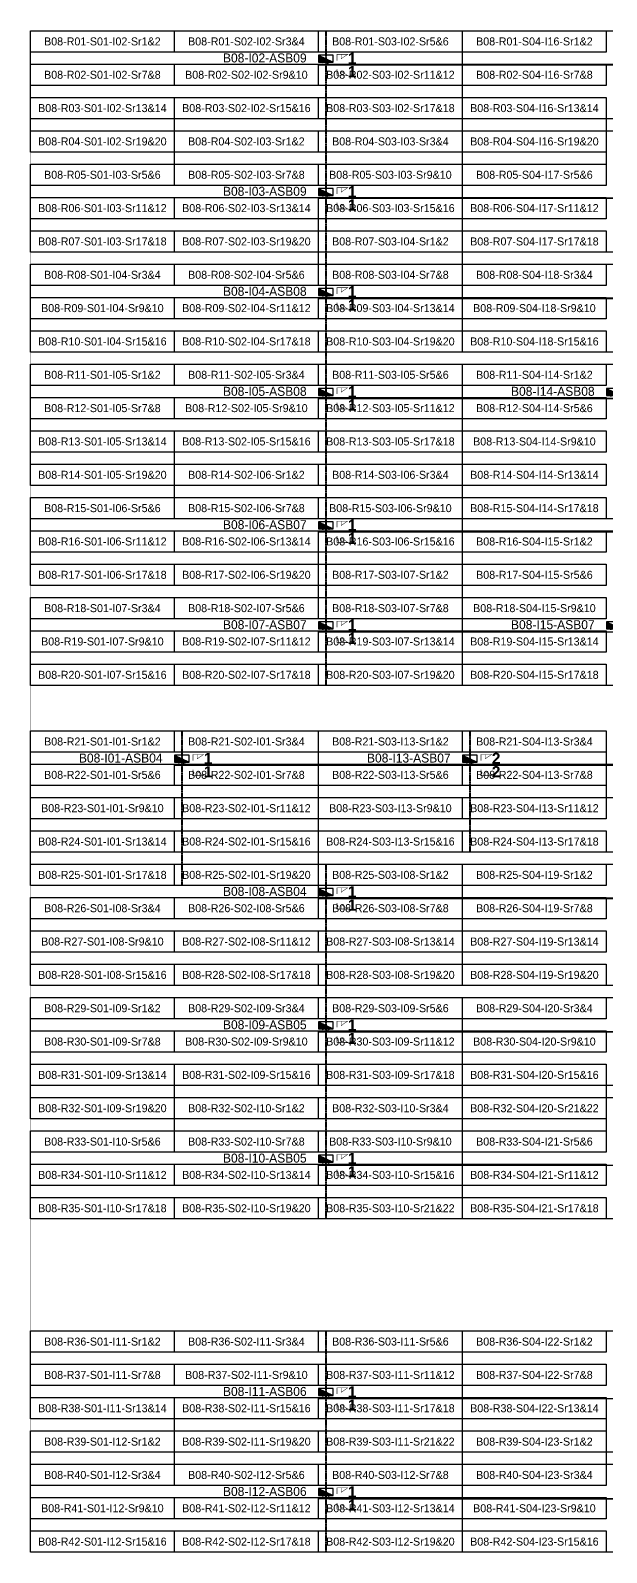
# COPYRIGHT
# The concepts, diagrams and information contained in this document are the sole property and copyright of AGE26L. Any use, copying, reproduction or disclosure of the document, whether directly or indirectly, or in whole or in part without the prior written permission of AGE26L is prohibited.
# Model space of a CAD drawing. Header units: metres. Extents: x 530797 to 531186, y 2675277 to 2675619.
# Drawn here: x 530797.1 to 530926.7, y 2675276.7 to 2675619.2 of the extents above; entities that cross this region are included whole.
import ezdxf
from ezdxf.enums import TextEntityAlignment as Align

# ---------------------------------------------------------------- set-up
doc = ezdxf.new("R2010")
doc.units = ezdxf.units.M
doc.linetypes.add('CENTER', pattern=[2, 1.25, -0.25, 0.25, -0.25])
doc.layers.add('Boundary-12.5 MW Block', color=6, linetype='Continuous', lineweight=9)
doc.layers.add('PILE', color=1, linetype='Continuous', lineweight=15)
for name, color, linetype in [('DC Trench BL-08', 40, 'Continuous'), ('E-Inverter Grouping', 2, 'Continuous'), ('Inverter Block-08', 7, 'Continuous'), ('LT Cable(AG) INV to LT Panel BL-08', 2, 'Continuous'), ('Messenger Wire Block-08 (Master Path)', 30, 'Continuous'), ('Messenger Wire Block-08 (MW Path)', 191, 'Continuous'), ('MMS Table Block-08', 8, 'Continuous'), ('Plan Line - DC BL-08', 40, 'Continuous'), ('Section Marking BL-08', 2, 'Continuous')]:
    doc.layers.add(name, color=color, linetype=linetype)
doc.styles.add('BoldTextStyle', font='arialbd.ttf')
doc.styles.get("Standard").update_dxf_attribs({"font": 'Adani Regular.ttf'})

# ---------------------------------------------------------------- blocks, each defined once
blk = doc.blocks.new('MMS Table (32.292 x 4.788)')
at = {"color": 0}
blk.add_lwpolyline([(0, -0.002), (0, 4.786), (32.292, 4.786), (32.292, -0.002)], close=True, dxfattribs=at)
at = {"color": 7}
blk.add_attdef('ID1', text='', height=1.8, dxfattribs=at).set_placement((16.146, 2.392), align=Align.MIDDLE_CENTER)
blk = doc.blocks.new('Inverter Block')
h = blk.add_hatch(color=0)
h.dxf.hatch_style = 1
h.paths.add_polyline_path([(-1.46, 2.27), (-1.46, 0.85), (1.46, 0.85)])
at = {"color": 0}
blk.add_lwpolyline([(1.46, 2.27), (-1.46, 2.27), (-1.46, 0.85), (1.46, 0.85)], close=True, dxfattribs=at)
blk.add_lwpolyline([(-1.46, 2.27), (1.46, 0.85)], dxfattribs=at)
at = {"layer": 'PILE'}
for centre in [(-0.61, 0.85), (0.61, 0.85)]:
    blk.add_circle(centre, 0.156, dxfattribs=at)
at = {"color": 7}
blk.add_attdef('ID', (-1.46, 3.01), '', height=1.8, dxfattribs=at)

msp = doc.modelspace()

# ---------------------------------------------------------------- linework, layer by layer
at = {"layer": 'Boundary-12.5 MW Block', "const_width": 0.05}
msp.add_lwpolyline([(530797.14, 2675619.08), (531185.74, 2675619.08), (531185.74, 2675276.79), (530797.14, 2675276.79)], close=True, dxfattribs=at)
at = {"layer": 'DC Trench BL-08', "color": 40, "const_width": 0.15}
for points in [[(530863.71, 2675619.08), (530863.41, 2675619.08), (530863.41, 2675471.79), (530863.71, 2675471.79)], [(530863.71, 2675619.08), (530863.41, 2675619.08), (530863.41, 2675471.79), (530863.71, 2675471.79)], [(530831.31, 2675461.58), (530831.02, 2675461.58), (530831.02, 2675426.79), (530831.31, 2675426.79)], [(530831.31, 2675461.58), (530831.02, 2675461.58), (530831.02, 2675426.79), (530831.31, 2675426.79)], [(530896.1, 2675461.58), (530895.8, 2675461.58), (530895.8, 2675434.29), (530896.1, 2675434.29)], [(530896.1, 2675461.58), (530895.8, 2675461.58), (530895.8, 2675434.29), (530896.1, 2675434.29)], [(530863.71, 2675431.58), (530863.41, 2675431.58), (530863.41, 2675351.79), (530863.71, 2675351.79)], [(530863.71, 2675431.58), (530863.41, 2675431.58), (530863.41, 2675351.79), (530863.71, 2675351.79)], [(530863.71, 2675326.58), (530863.41, 2675326.58), (530863.41, 2675276.79), (530863.71, 2675276.79)], [(530863.71, 2675326.58), (530863.41, 2675326.58), (530863.41, 2675276.79), (530863.71, 2675276.79)]]:
    msp.add_lwpolyline(points, close=True, dxfattribs=at)
at = {"layer": 'E-Inverter Grouping', "color": 3}
for points in [[(530894.21, 2675619.08), (530894.21, 2675599.29), (530829.43, 2675599.29), (530829.43, 2675591.79), (530797.14, 2675591.79), (530797.14, 2675619.08)], [(530991.39, 2675619.08), (530991.39, 2675599.29), (530926.6, 2675599.29), (530926.6, 2675591.79), (530894.31, 2675591.79), (530894.31, 2675619.08)], [(530894.21, 2675596.58), (530894.21, 2675576.79), (530861.82, 2675576.79), (530861.82, 2675569.29), (530797.14, 2675569.29), (530797.14, 2675589.08), (530829.53, 2675589.08), (530829.53, 2675596.58)], [(530991.39, 2675596.58), (530991.39, 2675576.79), (530959, 2675576.79), (530959, 2675569.29), (530894.31, 2675569.29), (530894.31, 2675589.08), (530926.7, 2675589.08), (530926.7, 2675596.58)], [(530894.21, 2675546.79), (530797.14, 2675546.79), (530797.14, 2675566.58), (530861.92, 2675566.58), (530861.92, 2675574.08), (530894.21, 2675574.08)], [(530991.39, 2675546.79), (530894.31, 2675546.79), (530894.31, 2675566.58), (530959.1, 2675566.58), (530959.1, 2675574.08), (530991.39, 2675574.08)], [(530894.21, 2675544.08), (530894.21, 2675524.29), (530829.43, 2675524.29), (530829.43, 2675516.79), (530797.14, 2675516.79), (530797.14, 2675544.08)], [(530959, 2675509.29), (530894.31, 2675509.29), (530894.31, 2675544.08), (530959, 2675544.08)], [(530894.21, 2675521.58), (530894.21, 2675501.79), (530861.82, 2675501.79), (530861.82, 2675494.29), (530797.14, 2675494.29), (530797.14, 2675514.08), (530829.53, 2675514.08), (530829.53, 2675521.58)], [(530959, 2675471.79), (530894.31, 2675471.79), (530894.31, 2675506.58), (530959, 2675506.58)], [(530894.21, 2675471.79), (530797.14, 2675471.79), (530797.14, 2675491.58), (530861.92, 2675491.58), (530861.92, 2675499.08), (530894.21, 2675499.08)], [(530861.82, 2675426.79), (530797.14, 2675426.79), (530797.14, 2675461.58), (530861.82, 2675461.58)], [(530861.92, 2675434.29), (530861.92, 2675461.58), (530926.6, 2675461.58), (530926.6, 2675446.58), (530959, 2675446.58), (530959, 2675434.29)], [(530894.21, 2675404.29), (530797.14, 2675404.29), (530797.14, 2675424.08), (530861.92, 2675424.08), (530861.92, 2675431.58), (530894.21, 2675431.58)], [(530894.21, 2675401.58), (530894.21, 2675381.79), (530829.43, 2675381.79), (530829.43, 2675374.29), (530797.14, 2675374.29), (530797.14, 2675401.58)], [(530894.21, 2675276.79), (530797.14, 2675276.79), (530797.14, 2675304.08), (530829.43, 2675304.08), (530829.43, 2675296.58), (530894.21, 2675296.58)], [(530991.39, 2675276.79), (530894.31, 2675276.79), (530894.31, 2675304.08), (530926.6, 2675304.08), (530926.6, 2675296.58), (530991.39, 2675296.58)]]:
    msp.add_lwpolyline(points, close=True, dxfattribs=at)
at = {"layer": 'E-Inverter Grouping'}
for points in [[(530894.31, 2675404.29), (530894.31, 2675431.58), (530991.39, 2675431.58), (530991.39, 2675411.79), (530959, 2675411.79), (530959, 2675404.29)], [(530959.1, 2675401.58), (530959.1, 2675409.08), (530991.39, 2675409.08), (530991.39, 2675381.79), (530926.6, 2675381.79), (530926.6, 2675374.29), (530894.31, 2675374.29), (530894.31, 2675401.58)], [(530894.21, 2675351.79), (530797.14, 2675351.79), (530797.14, 2675371.58), (530829.53, 2675371.58), (530829.53, 2675379.08), (530894.21, 2675379.08)], [(530991.39, 2675351.79), (530894.31, 2675351.79), (530894.31, 2675371.58), (530926.7, 2675371.58), (530926.7, 2675379.08), (530991.39, 2675379.08)], [(530894.21, 2675299.29), (530829.53, 2675299.29), (530829.53, 2675306.79), (530797.14, 2675306.79), (530797.14, 2675326.58), (530894.21, 2675326.58)], [(530991.39, 2675299.29), (530926.7, 2675299.29), (530926.7, 2675306.79), (530894.31, 2675306.79), (530894.31, 2675326.58), (530991.39, 2675326.58)]]:
    msp.add_lwpolyline(points, close=True, dxfattribs=at)
at = {"layer": 'LT Cable(AG) INV to LT Panel BL-08'}
for points in [[(530982.14, 2675494.34), (530981.44, 2675494.34, -0.16372), (530980.89, 2675494.53), (530979.46, 2675495.61, 0.103275), (530979.1, 2675495.69), (530973.35, 2675495.69, -0.414214), (530972.45, 2675496.59), (530972.45, 2675507.87, -0.021393), (530972.46, 2675507.95), (530972.5, 2675508.46, 0.021393), (530972.5, 2675508.53), (530972.5, 2675610.59, 0.414214), (530971.6, 2675611.49), (530864.46, 2675611.49, -0.414214), (530863.56, 2675612.39), (530863.56, 2675612.73)], [(530982.14, 2675494.29), (530981.42, 2675494.29, -0.164019), (530980.88, 2675494.48), (530979.45, 2675495.56, 0.103275), (530979.09, 2675495.64), (530973.3, 2675495.64, -0.414214), (530972.4, 2675496.54), (530972.4, 2675507.88, -0.021393), (530972.41, 2675507.95), (530972.45, 2675508.46, 0.021393), (530972.45, 2675508.54), (530972.45, 2675580.54, 0.414214), (530971.55, 2675581.44), (530864.46, 2675581.44, -0.414214), (530863.56, 2675582.34), (530863.56, 2675582.73)], [(530984.14, 2675494.24), (530981.41, 2675494.24, -0.16432), (530980.87, 2675494.43), (530979.44, 2675495.51, 0.103275), (530979.08, 2675495.59), (530973.25, 2675495.59, -0.414214), (530972.35, 2675496.49), (530972.35, 2675507.88, -0.021393), (530972.36, 2675507.95), (530972.4, 2675508.46, 0.021393), (530972.4, 2675508.54), (530972.4, 2675557.99, 0.414214), (530971.5, 2675558.89), (530864.46, 2675558.89, -0.414214), (530863.56, 2675559.79), (530863.56, 2675560.23)], [(530984.14, 2675494.19), (530981.4, 2675494.19, -0.164625), (530980.85, 2675494.38), (530979.43, 2675495.46, 0.103275), (530979.07, 2675495.54), (530973.2, 2675495.54, -0.414214), (530972.3, 2675496.44), (530972.3, 2675507.88, -0.021393), (530972.31, 2675507.96), (530972.35, 2675508.46, 0.021393), (530972.35, 2675508.54), (530972.35, 2675535.44, 0.414214), (530971.45, 2675536.34), (530864.46, 2675536.34, -0.414214), (530863.56, 2675537.24), (530863.56, 2675537.73)], [(530986.29, 2675494.17), (530981.39, 2675494.17, -0.164778), (530980.84, 2675494.35), (530979.43, 2675495.44, 0.103275), (530979.07, 2675495.51), (530973.18, 2675495.51, -0.414214), (530972.28, 2675496.41), (530972.28, 2675507.88, -0.021393), (530972.28, 2675507.96), (530972.33, 2675508.46, 0.021393), (530972.33, 2675508.54), (530972.33, 2675512.92, 0.414214), (530971.43, 2675513.82), (530958.24, 2675513.82, 0.414214), (530957.34, 2675512.92), (530957.34, 2675507.22, -0.414214), (530956.44, 2675506.32), (530864.46, 2675506.32, -0.414214), (530863.56, 2675507.22), (530863.56, 2675507.73)], [(530986.29, 2675494.12), (530981.38, 2675494.12, -0.165087), (530980.83, 2675494.3), (530979.41, 2675495.39, 0.103275), (530979.05, 2675495.46), (530973.13, 2675495.46, -0.414214), (530972.23, 2675496.36), (530972.23, 2675507.88, -0.021393), (530972.23, 2675507.96), (530972.28, 2675508.47, 0.021393), (530972.28, 2675508.54), (530972.28, 2675512.87, 0.414214), (530971.38, 2675513.77), (530958.29, 2675513.77, 0.414214), (530957.39, 2675512.87), (530957.39, 2675484.67, -0.414214), (530956.49, 2675483.77), (530864.46, 2675483.77, -0.414214), (530863.56, 2675484.67), (530863.56, 2675485.23)], [(530987.18, 2675492.9), (530981.61, 2675492.9, -0.098687), (530981.27, 2675492.97), (530979.35, 2675493.76, 0.042157), (530979.2, 2675493.78), (530973.14, 2675493.78, 0.414214), (530972.24, 2675492.88), (530972.24, 2675462.94, 0.021647), (530972.24, 2675462.86), (530972.29, 2675462.37, -0.021647), (530972.29, 2675462.29), (530972.29, 2675454.88, -0.414214), (530971.39, 2675453.98), (530832.07, 2675453.98, -0.414214), (530831.17, 2675454.88), (530831.17, 2675455.23)], [(530987.18, 2675492.85), (530981.6, 2675492.85, -0.098802), (530981.26, 2675492.92), (530979.35, 2675493.71, 0.042157), (530979.19, 2675493.73), (530973.19, 2675493.73, 0.414214), (530972.29, 2675492.83), (530972.29, 2675462.94, 0.021647), (530972.29, 2675462.87), (530972.34, 2675462.37, -0.021647), (530972.34, 2675462.29), (530972.34, 2675424.83, -0.414214), (530971.44, 2675423.93), (530864.46, 2675423.93, -0.414214), (530863.56, 2675424.83), (530863.56, 2675425.23)], [(530985.24, 2675492.8), (530981.6, 2675492.8, -0.098917), (530981.25, 2675492.87), (530979.34, 2675493.66, 0.042157), (530979.19, 2675493.68), (530973.24, 2675493.68, 0.414214), (530972.34, 2675492.78), (530972.34, 2675462.95, 0.021647), (530972.34, 2675462.87), (530972.39, 2675462.37, -0.021647), (530972.39, 2675462.29), (530972.39, 2675394.78, -0.414214), (530971.49, 2675393.88), (530864.46, 2675393.88, -0.414214), (530863.56, 2675394.78), (530863.56, 2675395.23)], [(530985.24, 2675492.75), (530981.59, 2675492.75, -0.099033), (530981.25, 2675492.82), (530979.34, 2675493.61, 0.042157), (530979.19, 2675493.63), (530973.29, 2675493.63, 0.414214), (530972.39, 2675492.73), (530972.39, 2675462.95, 0.021647), (530972.39, 2675462.87), (530972.44, 2675462.37, -0.021647), (530972.44, 2675462.3), (530972.44, 2675364.73, -0.414214), (530971.54, 2675363.83), (530864.46, 2675363.83, -0.414214), (530863.56, 2675364.73), (530863.56, 2675365.23)], [(530983.16, 2675492.7), (530981.58, 2675492.7, -0.099149), (530981.24, 2675492.77), (530979.33, 2675493.56, 0.042157), (530979.18, 2675493.58), (530973.34, 2675493.58, 0.414214), (530972.44, 2675492.68), (530972.44, 2675462.95, 0.021647), (530972.44, 2675462.87), (530972.49, 2675462.38, -0.021647), (530972.49, 2675462.3), (530972.49, 2675351.55, -0.022469), (530972.49, 2675351.47), (530972.44, 2675351, 0.022469), (530972.44, 2675350.92), (530972.44, 2675328.32, 0.021647), (530972.44, 2675328.24), (530972.49, 2675327.74, -0.021647), (530972.49, 2675327.66), (530972.49, 2675312.18, -0.414214), (530971.59, 2675311.28), (530864.46, 2675311.28, -0.414214), (530863.56, 2675312.18), (530863.56, 2675312.73)], [(530983.16, 2675492.65), (530981.58, 2675492.65, -0.099265), (530981.23, 2675492.72), (530979.33, 2675493.51, 0.042157), (530979.18, 2675493.53), (530973.39, 2675493.53, 0.414214), (530972.49, 2675492.63), (530972.49, 2675462.95, 0.021647), (530972.49, 2675462.88), (530972.54, 2675462.38, -0.021647), (530972.54, 2675462.3), (530972.54, 2675351.55, -0.022469), (530972.54, 2675351.47), (530972.49, 2675350.99, 0.022469), (530972.49, 2675350.91), (530972.49, 2675328.32, 0.021647), (530972.49, 2675328.24), (530972.54, 2675327.74, -0.021647), (530972.54, 2675327.66), (530972.54, 2675289.63, -0.414214), (530971.64, 2675288.73), (530864.46, 2675288.73, -0.414214), (530863.56, 2675289.63), (530863.56, 2675290.23)], [(530986.29, 2675494.09), (530981.58, 2675494.09, 0.03507), (530981.45, 2675494.08), (530979.5, 2675493.81, -0.03507), (530979.38, 2675493.8), (530973.12, 2675493.8, 0.414214), (530972.22, 2675492.9), (530972.22, 2675462.94, 0.021647), (530972.22, 2675462.86), (530972.26, 2675462.37, -0.021647), (530972.27, 2675462.29), (530972.27, 2675454.9, -0.414214), (530971.37, 2675454), (530896.85, 2675454, -0.414214), (530895.95, 2675454.9), (530895.95, 2675455.23)]]:
    msp.add_lwpolyline(points, format="xyb", dxfattribs=at)
at = {"layer": 'Messenger Wire Block-08 (Master Path)'}
for points in [[(530861.92, 2675611.38), (530972.39, 2675611.38)], [(530861.92, 2675581.38), (530972.39, 2675581.38)], [(530861.92, 2675558.88), (530972.39, 2675558.88)], [(530861.92, 2675536.38), (530972.39, 2675536.38)], [(530861.92, 2675506.38), (530957.27, 2675506.38)], [(530861.92, 2675483.88), (530957.27, 2675483.88)], [(530829.53, 2675453.88), (530972.39, 2675453.88)], [(530861.92, 2675423.88), (530972.39, 2675423.88)], [(530861.92, 2675393.88), (530972.39, 2675393.88)], [(530861.92, 2675363.88), (530972.39, 2675363.88)], [(530861.92, 2675311.38), (530972.39, 2675311.38)], [(530861.92, 2675288.88), (530972.39, 2675288.88)]]:
    msp.add_lwpolyline(points, dxfattribs=at)
at = {"layer": 'Messenger Wire Block-08 (MW Path)', "const_width": 0.1}
for points in [[(530861.92, 2675611.38), (530972.39, 2675611.38)], [(530861.92, 2675581.38), (530972.39, 2675581.38)], [(530861.92, 2675558.88), (530972.39, 2675558.88)], [(530861.92, 2675536.38), (530972.39, 2675536.38)], [(530861.92, 2675506.38), (530957.27, 2675506.38)], [(530861.92, 2675483.88), (530957.27, 2675483.88)], [(530829.53, 2675453.88), (530972.39, 2675453.88)], [(530861.92, 2675423.88), (530972.39, 2675423.88)], [(530861.92, 2675393.88), (530972.39, 2675393.88)], [(530861.92, 2675363.88), (530972.39, 2675363.88)], [(530861.92, 2675311.38), (530972.39, 2675311.38)], [(530861.92, 2675288.88), (530972.39, 2675288.88)]]:
    msp.add_lwpolyline(points, dxfattribs=at)
at = {"layer": 'Plan Line - DC BL-08', "color": 6, "linetype": 'CENTER'}
for points in [[(530863.56, 2675619.08), (530863.56, 2675471.79)], [(530831.17, 2675461.58), (530831.17, 2675426.79)], [(530895.95, 2675461.58), (530895.95, 2675434.29)], [(530863.56, 2675431.58), (530863.56, 2675351.79)], [(530863.56, 2675326.58), (530863.56, 2675276.79)]]:
    msp.add_lwpolyline(points, dxfattribs=at)
at = {"layer": 'Section Marking BL-08', "color": 94, "lineweight": 35, "true_color": 0x00a500, "const_width": 0.1}
for points in [[(530866.06, 2675612.38), (530866.06, 2675613.77), (530868.46, 2675613.77), (530866.98, 2675612.76), (530866.98, 2675613.77)], [(530866.06, 2675610.38), (530866.06, 2675608.99), (530868.46, 2675608.99), (530866.98, 2675610), (530866.98, 2675608.99)], [(530866.06, 2675582.38), (530866.06, 2675583.77), (530868.46, 2675583.77), (530866.98, 2675582.76), (530866.98, 2675583.77)], [(530866.06, 2675580.38), (530866.06, 2675578.99), (530868.46, 2675578.99), (530866.98, 2675580), (530866.98, 2675578.99)], [(530866.06, 2675559.88), (530866.06, 2675561.27), (530868.46, 2675561.27), (530866.98, 2675560.26), (530866.98, 2675561.27)], [(530866.06, 2675557.88), (530866.06, 2675556.49), (530868.46, 2675556.49), (530866.98, 2675557.5), (530866.98, 2675556.49)], [(530866.06, 2675537.38), (530866.06, 2675538.77), (530868.46, 2675538.77), (530866.98, 2675537.76), (530866.98, 2675538.77)], [(530866.06, 2675535.38), (530866.06, 2675533.99), (530868.46, 2675533.99), (530866.98, 2675535), (530866.98, 2675533.99)], [(530866.06, 2675507.38), (530866.06, 2675508.77), (530868.46, 2675508.77), (530866.98, 2675507.76), (530866.98, 2675508.77)], [(530866.06, 2675505.38), (530866.06, 2675503.99), (530868.46, 2675503.99), (530866.98, 2675505), (530866.98, 2675503.99)], [(530866.06, 2675484.88), (530866.06, 2675486.27), (530868.46, 2675486.27), (530866.98, 2675485.26), (530866.98, 2675486.27)], [(530866.06, 2675482.88), (530866.06, 2675481.49), (530868.46, 2675481.49), (530866.98, 2675482.5), (530866.98, 2675481.49)], [(530833.67, 2675454.88), (530833.67, 2675456.27), (530836.07, 2675456.27), (530834.59, 2675455.26), (530834.59, 2675456.27)], [(530898.45, 2675454.88), (530898.45, 2675456.27), (530900.85, 2675456.27), (530899.37, 2675455.26), (530899.37, 2675456.27)], [(530833.67, 2675452.88), (530833.67, 2675451.49), (530836.07, 2675451.49), (530834.59, 2675452.5), (530834.59, 2675451.49)], [(530898.45, 2675452.88), (530898.45, 2675451.49), (530900.85, 2675451.49), (530899.37, 2675452.5), (530899.37, 2675451.49)], [(530866.06, 2675424.88), (530866.06, 2675426.27), (530868.46, 2675426.27), (530866.98, 2675425.26), (530866.98, 2675426.27)], [(530866.06, 2675422.88), (530866.06, 2675421.49), (530868.46, 2675421.49), (530866.98, 2675422.5), (530866.98, 2675421.49)], [(530866.06, 2675394.88), (530866.06, 2675396.27), (530868.46, 2675396.27), (530866.98, 2675395.26), (530866.98, 2675396.27)], [(530866.06, 2675392.88), (530866.06, 2675391.49), (530868.46, 2675391.49), (530866.98, 2675392.5), (530866.98, 2675391.49)], [(530866.06, 2675364.88), (530866.06, 2675366.27), (530868.46, 2675366.27), (530866.98, 2675365.26), (530866.98, 2675366.27)], [(530866.06, 2675362.88), (530866.06, 2675361.49), (530868.46, 2675361.49), (530866.98, 2675362.5), (530866.98, 2675361.49)], [(530866.06, 2675312.38), (530866.06, 2675313.77), (530868.46, 2675313.77), (530866.98, 2675312.76), (530866.98, 2675313.77)], [(530866.06, 2675310.38), (530866.06, 2675308.99), (530868.46, 2675308.99), (530866.98, 2675310), (530866.98, 2675308.99)], [(530866.06, 2675289.88), (530866.06, 2675291.27), (530868.46, 2675291.27), (530866.98, 2675290.26), (530866.98, 2675291.27)], [(530866.06, 2675287.88), (530866.06, 2675286.49), (530868.46, 2675286.49), (530866.98, 2675287.5), (530866.98, 2675286.49)]]:
    msp.add_lwpolyline(points, dxfattribs=at)

# ---------------------------------------------------------------- block references
at = {"layer": 'Inverter Block-08'}
ref = msp.add_blockref('Inverter Block', (530863.56, 2675611.07), dxfattribs=dict(at, xscale=1.124999999976148, yscale=1.124999999976148, zscale=1.124999999976148))
ref.add_attrib('ID', 'B08-I02-ASB09', (530840.41, 2675611.95), dxfattribs={"layer": '0', "color": 7, "height": 2.025})
ref = msp.add_blockref('Inverter Block', (530863.56, 2675581.07), dxfattribs=dict(at, xscale=1.124999999976148, yscale=1.124999999976148, zscale=1.124999999976148))
ref.add_attrib('ID', 'B08-I03-ASB09', (530840.41, 2675581.95), dxfattribs={"layer": '0', "color": 7, "height": 2.025})
ref = msp.add_blockref('Inverter Block', (530863.56, 2675558.57), dxfattribs=dict(at, xscale=1.124999999976148, yscale=1.124999999976148, zscale=1.124999999976148))
ref.add_attrib('ID', 'B08-I04-ASB08', (530840.41, 2675559.45), dxfattribs={"layer": '0', "color": 7, "height": 2.025})
ref = msp.add_blockref('Inverter Block', (530863.56, 2675536.07), dxfattribs=dict(at, xscale=1.124999999976148, yscale=1.124999999976148, zscale=1.124999999976148))
ref.add_attrib('ID', 'B08-I05-ASB08', (530840.41, 2675536.95), dxfattribs={"layer": '0', "color": 7, "height": 2.025})
ref = msp.add_blockref('Inverter Block', (530928.34, 2675536.07), dxfattribs=dict(at, xscale=1.124999999976148, yscale=1.124999999976148, zscale=1.124999999976148))
ref.add_attrib('ID', 'B08-I14-ASB08', (530905.19, 2675536.95), dxfattribs={"layer": '0', "color": 7, "height": 2.025})
ref = msp.add_blockref('Inverter Block', (530863.56, 2675506.07), dxfattribs=dict(at, xscale=1.124999999976148, yscale=1.124999999976148, zscale=1.124999999976148))
ref.add_attrib('ID', 'B08-I06-ASB07', (530840.41, 2675506.95), dxfattribs={"layer": '0', "color": 7, "height": 2.025})
ref = msp.add_blockref('Inverter Block', (530863.56, 2675483.57), dxfattribs=dict(at, xscale=1.124999999976148, yscale=1.124999999976148, zscale=1.124999999976148))
ref.add_attrib('ID', 'B08-I07-ASB07', (530840.41, 2675484.45), dxfattribs={"layer": '0', "color": 7, "height": 2.025})
ref = msp.add_blockref('Inverter Block', (530928.34, 2675483.57), dxfattribs=dict(at, xscale=1.124999999976148, yscale=1.124999999976148, zscale=1.124999999976148))
ref.add_attrib('ID', 'B08-I15-ASB07', (530905.19, 2675484.45), dxfattribs={"layer": '0', "color": 7, "height": 2.025})
ref = msp.add_blockref('Inverter Block', (530831.17, 2675453.57), dxfattribs=dict(at, xscale=1.124999999976148, yscale=1.124999999976148, zscale=1.124999999976148))
ref.add_attrib('ID', 'B08-I01-ASB04', (530808.01, 2675454.45), dxfattribs={"layer": '0', "color": 7, "height": 2.025})
ref = msp.add_blockref('Inverter Block', (530895.95, 2675453.57), dxfattribs=dict(at, xscale=1.124999999976148, yscale=1.124999999976148, zscale=1.124999999976148))
ref.add_attrib('ID', 'B08-I13-ASB07', (530872.8, 2675454.45), dxfattribs={"layer": '0', "color": 7, "height": 2.025})
ref = msp.add_blockref('Inverter Block', (530863.56, 2675423.57), dxfattribs=dict(at, xscale=1.124999999976148, yscale=1.124999999976148, zscale=1.124999999976148))
ref.add_attrib('ID', 'B08-I08-ASB04', (530840.41, 2675424.45), dxfattribs={"layer": '0', "color": 7, "height": 2.025})
ref = msp.add_blockref('Inverter Block', (530863.56, 2675393.57), dxfattribs=dict(at, xscale=1.124999999976148, yscale=1.124999999976148, zscale=1.124999999976148))
ref.add_attrib('ID', 'B08-I09-ASB05', (530840.41, 2675394.45), dxfattribs={"layer": '0', "color": 7, "height": 2.025})
ref = msp.add_blockref('Inverter Block', (530863.56, 2675363.57), dxfattribs=dict(at, xscale=1.124999999976148, yscale=1.124999999976148, zscale=1.124999999976148))
ref.add_attrib('ID', 'B08-I10-ASB05', (530840.41, 2675364.45), dxfattribs={"layer": '0', "color": 7, "height": 2.025})
ref = msp.add_blockref('Inverter Block', (530863.56, 2675311.07), dxfattribs=dict(at, xscale=1.124999999976148, yscale=1.124999999976148, zscale=1.124999999976148))
ref.add_attrib('ID', 'B08-I11-ASB06', (530840.41, 2675311.95), dxfattribs={"layer": '0', "color": 7, "height": 2.025})
ref = msp.add_blockref('Inverter Block', (530863.56, 2675288.57), dxfattribs=dict(at, xscale=1.124999999976148, yscale=1.124999999976148, zscale=1.124999999976148))
ref.add_attrib('ID', 'B08-I12-ASB06', (530840.41, 2675289.45), dxfattribs={"layer": '0', "color": 7, "height": 2.025})
at = {"layer": 'MMS Table Block-08'}
for p, values in [((530797.14, 2675614.29), {'ID1': 'B08-R01-S01-I02-Sr1&2'}), ((530829.53, 2675614.29), {'ID1': 'B08-R01-S02-I02-Sr3&4'}), ((530861.92, 2675614.29), {'ID1': 'B08-R01-S03-I02-Sr5&6'}), ((530894.31, 2675614.29), {'ID1': 'B08-R01-S04-I16-Sr1&2'}), ((530797.14, 2675606.79), {'ID1': 'B08-R02-S01-I02-Sr7&8'}), ((530829.53, 2675606.79), {'ID1': 'B08-R02-S02-I02-Sr9&10'}), ((530861.92, 2675606.79), {'ID1': 'B08-R02-S03-I02-Sr11&12'}), ((530894.31, 2675606.79), {'ID1': 'B08-R02-S04-I16-Sr7&8'}), ((530797.14, 2675599.29), {'ID1': 'B08-R03-S01-I02-Sr13&14'}), ((530829.53, 2675599.29), {'ID1': 'B08-R03-S02-I02-Sr15&16'}), ((530861.92, 2675599.29), {'ID1': 'B08-R03-S03-I02-Sr17&18'}), ((530894.31, 2675599.29), {'ID1': 'B08-R03-S04-I16-Sr13&14'}), ((530797.14, 2675591.79), {'ID1': 'B08-R04-S01-I02-Sr19&20'}), ((530829.53, 2675591.79), {'ID1': 'B08-R04-S02-I03-Sr1&2'}), ((530861.92, 2675591.79), {'ID1': 'B08-R04-S03-I03-Sr3&4'}), ((530894.31, 2675591.79), {'ID1': 'B08-R04-S04-I16-Sr19&20'}), ((530797.14, 2675584.29), {'ID1': 'B08-R05-S01-I03-Sr5&6'}), ((530829.53, 2675584.29), {'ID1': 'B08-R05-S02-I03-Sr7&8'}), ((530861.92, 2675584.29), {'ID1': 'B08-R05-S03-I03-Sr9&10'}), ((530894.31, 2675584.29), {'ID1': 'B08-R05-S04-I17-Sr5&6'}), ((530797.14, 2675576.79), {'ID1': 'B08-R06-S01-I03-Sr11&12'}), ((530829.53, 2675576.79), {'ID1': 'B08-R06-S02-I03-Sr13&14'}), ((530861.92, 2675576.79), {'ID1': 'B08-R06-S03-I03-Sr15&16'}), ((530894.31, 2675576.79), {'ID1': 'B08-R06-S04-I17-Sr11&12'}), ((530797.14, 2675569.29), {'ID1': 'B08-R07-S01-I03-Sr17&18'}), ((530829.53, 2675569.29), {'ID1': 'B08-R07-S02-I03-Sr19&20'}), ((530861.92, 2675569.29), {'ID1': 'B08-R07-S03-I04-Sr1&2'}), ((530894.31, 2675569.29), {'ID1': 'B08-R07-S04-I17-Sr17&18'}), ((530797.14, 2675561.79), {'ID1': 'B08-R08-S01-I04-Sr3&4'}), ((530829.53, 2675561.79), {'ID1': 'B08-R08-S02-I04-Sr5&6'}), ((530861.92, 2675561.79), {'ID1': 'B08-R08-S03-I04-Sr7&8'}), ((530894.31, 2675561.79), {'ID1': 'B08-R08-S04-I18-Sr3&4'}), ((530797.14, 2675554.29), {'ID1': 'B08-R09-S01-I04-Sr9&10'}), ((530829.53, 2675554.29), {'ID1': 'B08-R09-S02-I04-Sr11&12'}), ((530861.92, 2675554.29), {'ID1': 'B08-R09-S03-I04-Sr13&14'}), ((530894.31, 2675554.29), {'ID1': 'B08-R09-S04-I18-Sr9&10'}), ((530797.14, 2675546.79), {'ID1': 'B08-R10-S01-I04-Sr15&16'}), ((530829.53, 2675546.79), {'ID1': 'B08-R10-S02-I04-Sr17&18'}), ((530861.92, 2675546.79), {'ID1': 'B08-R10-S03-I04-Sr19&20'}), ((530894.31, 2675546.79), {'ID1': 'B08-R10-S04-I18-Sr15&16'}), ((530797.14, 2675539.29), {'ID1': 'B08-R11-S01-I05-Sr1&2'}), ((530829.53, 2675539.29), {'ID1': 'B08-R11-S02-I05-Sr3&4'}), ((530861.92, 2675539.29), {'ID1': 'B08-R11-S03-I05-Sr5&6'}), ((530894.31, 2675539.29), {'ID1': 'B08-R11-S04-I14-Sr1&2'}), ((530797.14, 2675531.79), {'ID1': 'B08-R12-S01-I05-Sr7&8'}), ((530829.53, 2675531.79), {'ID1': 'B08-R12-S02-I05-Sr9&10'}), ((530861.92, 2675531.79), {'ID1': 'B08-R12-S03-I05-Sr11&12'}), ((530894.31, 2675531.79), {'ID1': 'B08-R12-S04-I14-Sr5&6'}), ((530797.14, 2675524.29), {'ID1': 'B08-R13-S01-I05-Sr13&14'}), ((530829.53, 2675524.29), {'ID1': 'B08-R13-S02-I05-Sr15&16'}), ((530861.92, 2675524.29), {'ID1': 'B08-R13-S03-I05-Sr17&18'}), ((530894.31, 2675524.29), {'ID1': 'B08-R13-S04-I14-Sr9&10'}), ((530797.14, 2675516.79), {'ID1': 'B08-R14-S01-I05-Sr19&20'}), ((530829.53, 2675516.79), {'ID1': 'B08-R14-S02-I06-Sr1&2'}), ((530861.92, 2675516.79), {'ID1': 'B08-R14-S03-I06-Sr3&4'}), ((530894.31, 2675516.79), {'ID1': 'B08-R14-S04-I14-Sr13&14'}), ((530797.14, 2675509.29), {'ID1': 'B08-R15-S01-I06-Sr5&6'}), ((530829.53, 2675509.29), {'ID1': 'B08-R15-S02-I06-Sr7&8'}), ((530861.92, 2675509.29), {'ID1': 'B08-R15-S03-I06-Sr9&10'}), ((530894.31, 2675509.29), {'ID1': 'B08-R15-S04-I14-Sr17&18'}), ((530797.14, 2675501.79), {'ID1': 'B08-R16-S01-I06-Sr11&12'}), ((530829.53, 2675501.79), {'ID1': 'B08-R16-S02-I06-Sr13&14'}), ((530861.92, 2675501.79), {'ID1': 'B08-R16-S03-I06-Sr15&16'}), ((530894.31, 2675501.79), {'ID1': 'B08-R16-S04-I15-Sr1&2'}), ((530797.14, 2675494.29), {'ID1': 'B08-R17-S01-I06-Sr17&18'}), ((530829.53, 2675494.29), {'ID1': 'B08-R17-S02-I06-Sr19&20'}), ((530861.92, 2675494.29), {'ID1': 'B08-R17-S03-I07-Sr1&2'}), ((530894.31, 2675494.29), {'ID1': 'B08-R17-S04-I15-Sr5&6'}), ((530797.14, 2675486.79), {'ID1': 'B08-R18-S01-I07-Sr3&4'}), ((530829.53, 2675486.79), {'ID1': 'B08-R18-S02-I07-Sr5&6'}), ((530861.92, 2675486.79), {'ID1': 'B08-R18-S03-I07-Sr7&8'}), ((530894.31, 2675486.79), {'ID1': 'B08-R18-S04-I15-Sr9&10'}), ((530797.14, 2675479.29), {'ID1': 'B08-R19-S01-I07-Sr9&10'}), ((530829.53, 2675479.29), {'ID1': 'B08-R19-S02-I07-Sr11&12'}), ((530861.92, 2675479.29), {'ID1': 'B08-R19-S03-I07-Sr13&14'}), ((530894.31, 2675479.29), {'ID1': 'B08-R19-S04-I15-Sr13&14'}), ((530797.14, 2675471.79), {'ID1': 'B08-R20-S01-I07-Sr15&16'}), ((530829.53, 2675471.79), {'ID1': 'B08-R20-S02-I07-Sr17&18'}), ((530861.92, 2675471.79), {'ID1': 'B08-R20-S03-I07-Sr19&20'}), ((530894.31, 2675471.79), {'ID1': 'B08-R20-S04-I15-Sr17&18'}), ((530797.14, 2675456.79), {'ID1': 'B08-R21-S01-I01-Sr1&2'}), ((530829.53, 2675456.79), {'ID1': 'B08-R21-S02-I01-Sr3&4'}), ((530861.92, 2675456.79), {'ID1': 'B08-R21-S03-I13-Sr1&2'}), ((530894.31, 2675456.79), {'ID1': 'B08-R21-S04-I13-Sr3&4'}), ((530797.14, 2675449.29), {'ID1': 'B08-R22-S01-I01-Sr5&6'}), ((530829.53, 2675449.29), {'ID1': 'B08-R22-S02-I01-Sr7&8'}), ((530861.92, 2675449.29), {'ID1': 'B08-R22-S03-I13-Sr5&6'}), ((530894.31, 2675449.29), {'ID1': 'B08-R22-S04-I13-Sr7&8'}), ((530797.14, 2675441.79), {'ID1': 'B08-R23-S01-I01-Sr9&10'}), ((530829.53, 2675441.79), {'ID1': 'B08-R23-S02-I01-Sr11&12'}), ((530861.92, 2675441.79), {'ID1': 'B08-R23-S03-I13-Sr9&10'}), ((530894.31, 2675441.79), {'ID1': 'B08-R23-S04-I13-Sr11&12'}), ((530797.14, 2675434.29), {'ID1': 'B08-R24-S01-I01-Sr13&14'}), ((530829.53, 2675434.29), {'ID1': 'B08-R24-S02-I01-Sr15&16'}), ((530861.92, 2675434.29), {'ID1': 'B08-R24-S03-I13-Sr15&16'}), ((530894.31, 2675434.29), {'ID1': 'B08-R24-S04-I13-Sr17&18'}), ((530797.14, 2675426.79), {'ID1': 'B08-R25-S01-I01-Sr17&18'}), ((530829.53, 2675426.79), {'ID1': 'B08-R25-S02-I01-Sr19&20'}), ((530861.92, 2675426.79), {'ID1': 'B08-R25-S03-I08-Sr1&2'}), ((530894.31, 2675426.79), {'ID1': 'B08-R25-S04-I19-Sr1&2'}), ((530797.14, 2675419.29), {'ID1': 'B08-R26-S01-I08-Sr3&4'}), ((530829.53, 2675419.29), {'ID1': 'B08-R26-S02-I08-Sr5&6'}), ((530861.92, 2675419.29), {'ID1': 'B08-R26-S03-I08-Sr7&8'}), ((530894.31, 2675419.29), {'ID1': 'B08-R26-S04-I19-Sr7&8'}), ((530797.14, 2675411.79), {'ID1': 'B08-R27-S01-I08-Sr9&10'}), ((530829.53, 2675411.79), {'ID1': 'B08-R27-S02-I08-Sr11&12'}), ((530861.92, 2675411.79), {'ID1': 'B08-R27-S03-I08-Sr13&14'}), ((530894.31, 2675411.79), {'ID1': 'B08-R27-S04-I19-Sr13&14'}), ((530797.14, 2675404.29), {'ID1': 'B08-R28-S01-I08-Sr15&16'}), ((530829.53, 2675404.29), {'ID1': 'B08-R28-S02-I08-Sr17&18'}), ((530861.92, 2675404.29), {'ID1': 'B08-R28-S03-I08-Sr19&20'}), ((530894.31, 2675404.29), {'ID1': 'B08-R28-S04-I19-Sr19&20'}), ((530797.14, 2675396.79), {'ID1': 'B08-R29-S01-I09-Sr1&2'}), ((530829.53, 2675396.79), {'ID1': 'B08-R29-S02-I09-Sr3&4'}), ((530861.92, 2675396.79), {'ID1': 'B08-R29-S03-I09-Sr5&6'}), ((530894.31, 2675396.79), {'ID1': 'B08-R29-S04-I20-Sr3&4'}), ((530797.14, 2675389.29), {'ID1': 'B08-R30-S01-I09-Sr7&8'}), ((530829.53, 2675389.29), {'ID1': 'B08-R30-S02-I09-Sr9&10'}), ((530861.92, 2675389.29), {'ID1': 'B08-R30-S03-I09-Sr11&12'}), ((530894.31, 2675389.29), {'ID1': 'B08-R30-S04-I20-Sr9&10'}), ((530797.14, 2675381.79), {'ID1': 'B08-R31-S01-I09-Sr13&14'}), ((530829.53, 2675381.79), {'ID1': 'B08-R31-S02-I09-Sr15&16'}), ((530861.92, 2675381.79), {'ID1': 'B08-R31-S03-I09-Sr17&18'}), ((530894.31, 2675381.79), {'ID1': 'B08-R31-S04-I20-Sr15&16'}), ((530797.14, 2675374.29), {'ID1': 'B08-R32-S01-I09-Sr19&20'}), ((530829.53, 2675374.29), {'ID1': 'B08-R32-S02-I10-Sr1&2'}), ((530861.92, 2675374.29), {'ID1': 'B08-R32-S03-I10-Sr3&4'}), ((530894.31, 2675374.29), {'ID1': 'B08-R32-S04-I20-Sr21&22'}), ((530797.14, 2675366.79), {'ID1': 'B08-R33-S01-I10-Sr5&6'}), ((530829.53, 2675366.79), {'ID1': 'B08-R33-S02-I10-Sr7&8'}), ((530861.92, 2675366.79), {'ID1': 'B08-R33-S03-I10-Sr9&10'}), ((530894.31, 2675366.79), {'ID1': 'B08-R33-S04-I21-Sr5&6'}), ((530797.14, 2675359.29), {'ID1': 'B08-R34-S01-I10-Sr11&12'}), ((530829.53, 2675359.29), {'ID1': 'B08-R34-S02-I10-Sr13&14'}), ((530861.92, 2675359.29), {'ID1': 'B08-R34-S03-I10-Sr15&16'}), ((530894.31, 2675359.29), {'ID1': 'B08-R34-S04-I21-Sr11&12'}), ((530797.14, 2675351.79), {'ID1': 'B08-R35-S01-I10-Sr17&18'}), ((530829.53, 2675351.79), {'ID1': 'B08-R35-S02-I10-Sr19&20'}), ((530861.92, 2675351.79), {'ID1': 'B08-R35-S03-I10-Sr21&22'}), ((530894.31, 2675351.79), {'ID1': 'B08-R35-S04-I21-Sr17&18'}), ((530797.14, 2675321.79), {'ID1': 'B08-R36-S01-I11-Sr1&2'}), ((530829.53, 2675321.79), {'ID1': 'B08-R36-S02-I11-Sr3&4'}), ((530861.92, 2675321.79), {'ID1': 'B08-R36-S03-I11-Sr5&6'}), ((530894.31, 2675321.79), {'ID1': 'B08-R36-S04-I22-Sr1&2'}), ((530797.14, 2675314.29), {'ID1': 'B08-R37-S01-I11-Sr7&8'}), ((530829.53, 2675314.29), {'ID1': 'B08-R37-S02-I11-Sr9&10'}), ((530861.92, 2675314.29), {'ID1': 'B08-R37-S03-I11-Sr11&12'}), ((530894.31, 2675314.29), {'ID1': 'B08-R37-S04-I22-Sr7&8'}), ((530797.14, 2675306.79), {'ID1': 'B08-R38-S01-I11-Sr13&14'}), ((530829.53, 2675306.79), {'ID1': 'B08-R38-S02-I11-Sr15&16'}), ((530861.92, 2675306.79), {'ID1': 'B08-R38-S03-I11-Sr17&18'}), ((530894.31, 2675306.79), {'ID1': 'B08-R38-S04-I22-Sr13&14'}), ((530797.14, 2675299.29), {'ID1': 'B08-R39-S01-I12-Sr1&2'}), ((530829.53, 2675299.29), {'ID1': 'B08-R39-S02-I11-Sr19&20'}), ((530861.92, 2675299.29), {'ID1': 'B08-R39-S03-I11-Sr21&22'}), ((530894.31, 2675299.29), {'ID1': 'B08-R39-S04-I23-Sr1&2'}), ((530797.14, 2675291.79), {'ID1': 'B08-R40-S01-I12-Sr3&4'}), ((530829.53, 2675291.79), {'ID1': 'B08-R40-S02-I12-Sr5&6'}), ((530861.92, 2675291.79), {'ID1': 'B08-R40-S03-I12-Sr7&8'}), ((530894.31, 2675291.79), {'ID1': 'B08-R40-S04-I23-Sr3&4'}), ((530797.14, 2675284.29), {'ID1': 'B08-R41-S01-I12-Sr9&10'}), ((530829.53, 2675284.29), {'ID1': 'B08-R41-S02-I12-Sr11&12'}), ((530861.92, 2675284.29), {'ID1': 'B08-R41-S03-I12-Sr13&14'}), ((530894.31, 2675284.29), {'ID1': 'B08-R41-S04-I23-Sr9&10'}), ((530797.14, 2675276.79), {'ID1': 'B08-R42-S01-I12-Sr15&16'}), ((530829.53, 2675276.79), {'ID1': 'B08-R42-S02-I12-Sr17&18'}), ((530861.92, 2675276.79), {'ID1': 'B08-R42-S03-I12-Sr19&20'}), ((530894.31, 2675276.79), {'ID1': 'B08-R42-S04-I23-Sr15&16'})]:
    msp.add_blockref('MMS Table (32.292 x 4.788)', p, dxfattribs=at).add_auto_attribs(values)

# ---------------------------------------------------------------- texts
at = {"layer": 'Section Marking BL-08', "color": 94, "true_color": 0x00a500, "style": 'BoldTextStyle'}
for s, p in [('1', (530869.46, 2675612.88)), ('1', (530869.46, 2675609.88)), ('1', (530869.46, 2675582.88)), ('1', (530869.46, 2675579.88)), ('1', (530869.46, 2675560.38)), ('1', (530869.46, 2675557.38)), ('1', (530869.46, 2675537.88)), ('1', (530869.46, 2675534.88)), ('1', (530869.46, 2675507.88)), ('1', (530869.46, 2675504.88)), ('1', (530869.46, 2675485.38)), ('1', (530869.46, 2675482.38)), ('1', (530837.07, 2675455.38)), ('2', (530901.85, 2675455.38)), ('1', (530837.07, 2675452.38)), ('2', (530901.85, 2675452.38)), ('1', (530869.46, 2675425.38)), ('1', (530869.46, 2675422.38)), ('1', (530869.46, 2675395.38)), ('1', (530869.46, 2675392.38)), ('1', (530869.46, 2675365.38)), ('1', (530869.46, 2675362.38)), ('1', (530869.46, 2675312.88)), ('1', (530869.46, 2675309.88)), ('1', (530869.46, 2675290.38)), ('1', (530869.46, 2675287.38))]:
    msp.add_text(s, height=2.5, dxfattribs=at).set_placement(p, align=Align.MIDDLE_CENTER)

doc.saveas('drawing.dxf')
